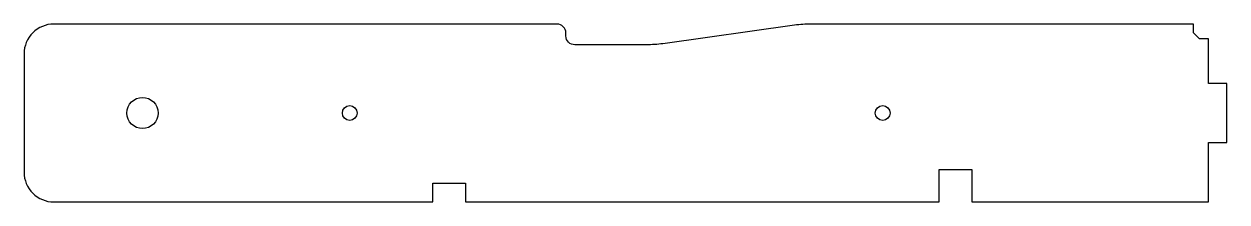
# Model space of a CAD drawing. Extents: x 0 to 406, y 0 to 60.
import ezdxf

# ---------------------------------------------------------------- set-up
doc = ezdxf.new("R2010")
doc.units = 0

msp = doc.modelspace()

# ---------------------------------------------------------------- linework, layer by layer
at = {"layer": '1'}
msp.add_lwpolyline([(406.25, 40), (400, 40), (400, 55), (397, 55), (395, 57), (395, 60), (265.79, 60, 0.034788), (260.24, 59.61), (215.76, 53.39, -0.034788), (210.21, 53), (186, 53, -0.414214), (183, 56), (183, 57, 0.414214), (180, 60), (10, 60, 0.414214), (0, 50), (0, 10, 0.414214), (10, 0), (138.1, 0), (138.1, 6.35), (149.1, 6.35), (149.1, 0), (309.1, 0), (309.1, 10.95), (320.1, 10.95), (320.1, 0), (400, 0), (400, 20), (406.25, 20)], format="xyb", close=True, dxfattribs=at)
for centre, radius in [((40, 30), 5.25), ((290, 30), 2.5), ((110, 30), 2.5)]:
    msp.add_circle(centre, radius, dxfattribs=at)

doc.saveas('drawing.dxf')
